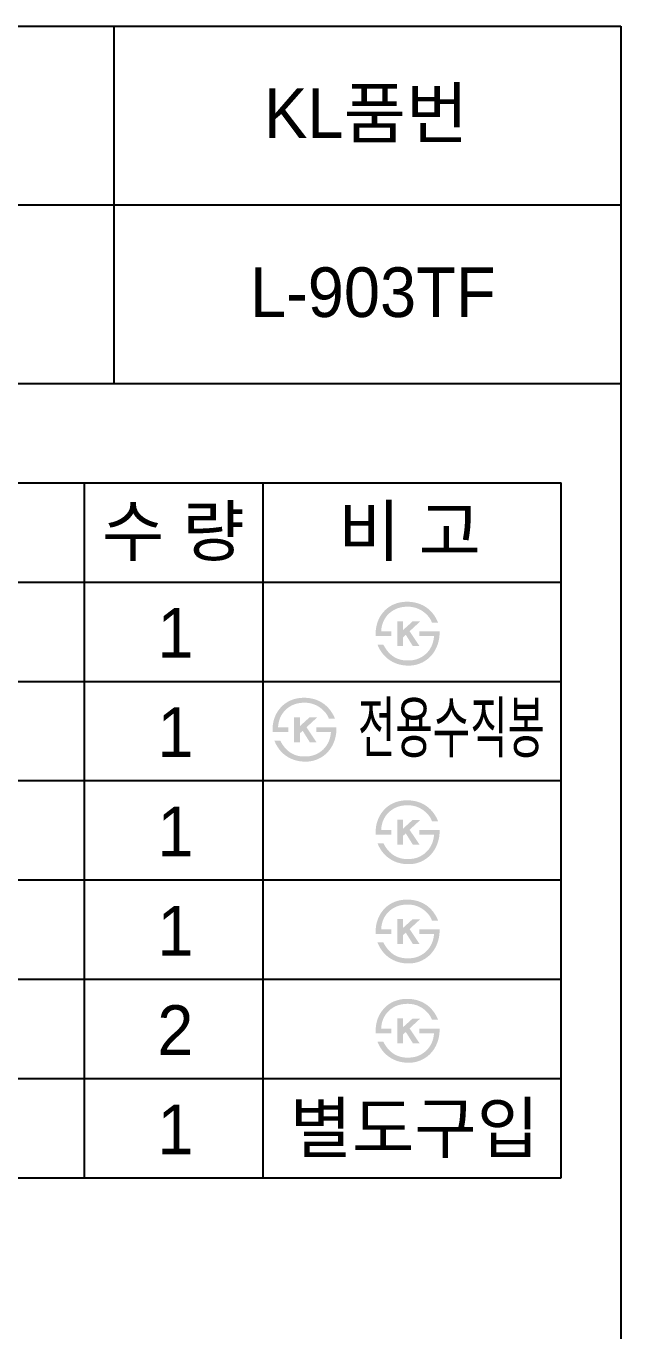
# Model space of a CAD drawing. Header units: millimetres. Extents: x 4660 to 6460, y -7073 to -4476.
# Drawn here: x 6161 to 6460, y -5133 to -4476 of the extents above; entities that cross this region are included whole.
import ezdxf
from ezdxf.enums import TextEntityAlignment as Align

# ---------------------------------------------------------------- set-up
doc = ezdxf.new("R2010")
doc.units = ezdxf.units.MM
doc.layers.add('TEXT', color=7, linetype='Continuous')
doc.layers.add('도각라인', color=7, linetype='Continuous')
doc.styles.add('타이틀', font='H2GTRM.TTF', dxfattribs={"height": 25})

msp = doc.modelspace()

# ---------------------------------------------------------------- hatches: boundary and pattern name
at = {"layer": 'TEXT'}
for points in [[(6336.66, -4783.5), (6336.64, -4783.08), (6336.63, -4782.67), (6336.63, -4782.27), (6336.64, -4781.86), (6336.65, -4781.46), (6336.67, -4781.06), (6336.71, -4780.66), (6336.75, -4780.26), (6336.8, -4779.86), (6336.85, -4779.47), (6336.92, -4779.08), (6336.99, -4778.69), (6337.08, -4778.3), (6337.17, -4777.91), (6337.27, -4777.53), (6337.38, -4777.15), (6337.5, -4776.76), (6337.63, -4776.38), (6337.76, -4776.01), (6337.91, -4775.64), (6338.06, -4775.27), (6338.23, -4774.92), (6338.4, -4774.56), (6338.58, -4774.22), (6338.76, -4773.88), (6338.96, -4773.54), (6339.16, -4773.22), (6339.37, -4772.89), (6339.59, -4772.58), (6339.82, -4772.27), (6340.06, -4771.96), (6340.56, -4771.35), (6340.83, -4771.04), (6341.11, -4770.75), (6341.39, -4770.46), (6341.68, -4770.18), (6341.98, -4769.91), (6342.28, -4769.65), (6342.59, -4769.4), (6342.91, -4769.16), (6343.23, -4768.93), (6343.56, -4768.71), (6343.9, -4768.49), (6344.25, -4768.29), (6344.6, -4768.09), (6344.96, -4767.9), (6345.33, -4767.72), (6345.73, -4767.54), (6346.14, -4767.37), (6346.56, -4767.21), (6346.98, -4767.07), (6347.4, -4766.93), (6347.84, -4766.8), (6348.28, -4766.69), (6348.72, -4766.59), (6349.17, -4766.5), (6349.63, -4766.42), (6350.09, -4766.35), (6350.56, -4766.3), (6351.04, -4766.25), (6351.52, -4766.22), (6352.01, -4766.2), (6352.5, -4766.19), (6353.26, -4766.21), (6353.64, -4766.23), (6354.01, -4766.26), (6354.38, -4766.29), (6354.74, -4766.33), (6355.1, -4766.37), (6355.46, -4766.43), (6355.81, -4766.48), (6356.16, -4766.55), (6356.5, -4766.62), (6356.84, -4766.7), (6357.18, -4766.78), (6357.51, -4766.87), (6357.84, -4766.97), (6358.17, -4767.07), (6358.49, -4767.18), (6358.81, -4767.3), (6359.12, -4767.42), (6359.43, -4767.55), (6359.74, -4767.68), (6360.04, -4767.83), (6360.34, -4767.97), (6360.64, -4768.13), (6360.93, -4768.29), (6361.22, -4768.45), (6361.5, -4768.63), (6361.78, -4768.81), (6362.06, -4768.99), (6362.33, -4769.18), (6362.6, -4769.38), (6362.86, -4769.59), (6363.29, -4769.93), (6363.69, -4770.29), (6364.09, -4770.66), (6364.47, -4771.05), (6364.84, -4771.45), (6365.2, -4771.86), (6365.54, -4772.29), (6365.88, -4772.73), (6366.2, -4773.19), (6366.5, -4773.65), (6366.8, -4774.14), (6367.08, -4774.63), (6367.35, -4775.14), (6367.6, -4775.67), (6367.85, -4776.2), (6368.08, -4776.75), (6368.08, -4776.75), (6364.98, -4776.75), (6364.98, -4776.75), (6364.92, -4776.58), (6364.85, -4776.4), (6364.79, -4776.23), (6364.71, -4776.06), (6364.64, -4775.89), (6364.56, -4775.71), (6364.47, -4775.54), (6364.39, -4775.38), (6364.29, -4775.21), (6364.2, -4775.04), (6364.1, -4774.87), (6364, -4774.71), (6363.89, -4774.54), (6363.78, -4774.38), (6363.66, -4774.22), (6363.54, -4774.05), (6363.42, -4773.89), (6363.29, -4773.73), (6363.03, -4773.41), (6362.75, -4773.1), (6362.45, -4772.79), (6362.14, -4772.48), (6361.81, -4772.17), (6361.47, -4771.87), (6361.11, -4771.58), (6360.88, -4771.4), (6360.65, -4771.23), (6360.42, -4771.06), (6360.18, -4770.9), (6359.94, -4770.74), (6359.7, -4770.59), (6359.46, -4770.45), (6359.21, -4770.31), (6358.97, -4770.18), (6358.72, -4770.05), (6358.47, -4769.93), (6358.22, -4769.82), (6357.96, -4769.71), (6357.71, -4769.6), (6357.45, -4769.5), (6357.19, -4769.41), (6356.93, -4769.32), (6356.66, -4769.24), (6356.4, -4769.16), (6356.13, -4769.09), (6355.86, -4769.03), (6355.59, -4768.97), (6355.32, -4768.92), (6355.04, -4768.87), (6354.77, -4768.83), (6354.49, -4768.79), (6354.21, -4768.76), (6353.93, -4768.73), (6353.64, -4768.71), (6353.36, -4768.7), (6353.07, -4768.69), (6352.78, -4768.69), (6352.43, -4768.69), (6352.09, -4768.7), (6351.75, -4768.72), (6351.41, -4768.74), (6351.08, -4768.77), (6350.75, -4768.8), (6350.42, -4768.85), (6350.1, -4768.9), (6349.78, -4768.95), (6349.47, -4769.01), (6349.16, -4769.08), (6348.85, -4769.16), (6348.55, -4769.24), (6348.25, -4769.33), (6347.95, -4769.42), (6347.66, -4769.52), (6347.37, -4769.63), (6347.09, -4769.74), (6346.81, -4769.86), (6346.53, -4769.99), (6346.26, -4770.13), (6345.99, -4770.27), (6345.72, -4770.41), (6345.46, -4770.57), (6345.2, -4770.73), (6344.95, -4770.89), (6344.7, -4771.06), (6344.45, -4771.24), (6344.21, -4771.43), (6343.97, -4771.62), (6343.74, -4771.82), (6343.5, -4772.03), (6343.27, -4772.24), (6343.04, -4772.47), (6342.82, -4772.69), (6342.61, -4772.92), (6342.4, -4773.16), (6342.21, -4773.4), (6342.01, -4773.64), (6341.83, -4773.89), (6341.65, -4774.14), (6341.48, -4774.4), (6341.31, -4774.66), (6341.15, -4774.93), (6341, -4775.2), (6340.86, -4775.47), (6340.72, -4775.75), (6340.59, -4776.03), (6340.46, -4776.32), (6340.34, -4776.61), (6340.23, -4776.91), (6340.13, -4777.21), (6340.03, -4777.51), (6339.94, -4777.82), (6339.86, -4778.13), (6339.78, -4778.45), (6339.71, -4778.77), (6339.65, -4779.1), (6339.59, -4779.43), (6339.54, -4779.76), (6339.5, -4780.1), (6339.46, -4780.44), (6339.44, -4780.79), (6339.41, -4781.14), (6339.41, -4781.14), (6344.59, -4781.14), (6344.59, -4781.14), (6344.59, -4781.14), (6344.59, -4783.5), (6344.59, -4783.5), (6344.59, -4783.5), (6336.66, -4783.5)], [(6350.42, -4780.46), (6355.22, -4776.1), (6359.09, -4776.1), (6353.72, -4781.06), (6358.75, -4788.56), (6355.37, -4788.56), (6351.81, -4782.86), (6350.42, -4784.1), (6350.42, -4788.56), (6347.47, -4788.56), (6347.47, -4775.99), (6350.42, -4775.99)], [(6368.83, -4781.14), (6368.84, -4781.58), (6368.83, -4782.02), (6368.82, -4782.46), (6368.79, -4782.89), (6368.76, -4783.32), (6368.72, -4783.74), (6368.67, -4784.17), (6368.61, -4784.59), (6368.54, -4785.01), (6368.46, -4785.43), (6368.37, -4785.84), (6368.27, -4786.25), (6368.16, -4786.66), (6368.04, -4787.07), (6367.92, -4787.47), (6367.78, -4787.87), (6367.64, -4788.26), (6367.49, -4788.64), (6367.34, -4789.01), (6367.17, -4789.38), (6367, -4789.75), (6366.82, -4790.1), (6366.63, -4790.45), (6366.44, -4790.8), (6366.24, -4791.14), (6366.02, -4791.47), (6365.81, -4791.8), (6365.58, -4792.12), (6365.34, -4792.44), (6365.1, -4792.75), (6364.85, -4793.05), (6364.59, -4793.35), (6364.32, -4793.64), (6364.05, -4793.93), (6363.77, -4794.2), (6363.48, -4794.47), (6363.19, -4794.73), (6362.89, -4794.98), (6362.59, -4795.22), (6362.28, -4795.45), (6361.96, -4795.67), (6361.64, -4795.89), (6361.32, -4796.1), (6360.99, -4796.29), (6360.65, -4796.48), (6360.31, -4796.67), (6359.96, -4796.84), (6359.61, -4797), (6359.24, -4797.17), (6358.87, -4797.32), (6358.5, -4797.46), (6358.12, -4797.59), (6357.74, -4797.72), (6357.36, -4797.83), (6356.98, -4797.93), (6356.59, -4798.02), (6356.2, -4798.1), (6355.81, -4798.16), (6355.41, -4798.22), (6355.01, -4798.27), (6354.61, -4798.31), (6354.2, -4798.33), (6353.8, -4798.35), (6353.38, -4798.35), (6352.72, -4798.35), (6352.06, -4798.32), (6351.42, -4798.28), (6350.78, -4798.21), (6350.16, -4798.12), (6349.85, -4798.07), (6349.55, -4798.01), (6349.24, -4797.95), (6348.94, -4797.88), (6348.65, -4797.81), (6348.35, -4797.73), (6348.06, -4797.65), (6347.77, -4797.56), (6347.48, -4797.47), (6347.19, -4797.37), (6346.91, -4797.27), (6346.63, -4797.16), (6346.35, -4797.04), (6346.08, -4796.93), (6345.81, -4796.8), (6345.54, -4796.67), (6345.27, -4796.54), (6345.01, -4796.4), (6344.74, -4796.25), (6344.48, -4796.1), (6344.23, -4795.95), (6343.71, -4795.62), (6343.44, -4795.44), (6343.18, -4795.25), (6342.93, -4795.07), (6342.68, -4794.87), (6342.43, -4794.67), (6342.19, -4794.47), (6341.95, -4794.26), (6341.72, -4794.05), (6341.49, -4793.83), (6341.27, -4793.61), (6341.05, -4793.38), (6340.83, -4793.15), (6340.62, -4792.91), (6340.42, -4792.67), (6340.21, -4792.42), (6340.02, -4792.17), (6339.82, -4791.91), (6339.63, -4791.65), (6339.45, -4791.38), (6339.27, -4791.11), (6339.09, -4790.84), (6338.92, -4790.55), (6338.75, -4790.27), (6338.59, -4789.98), (6338.43, -4789.68), (6338.27, -4789.38), (6338.12, -4789.07), (6337.83, -4788.45), (6337.56, -4787.8), (6337.56, -4787.8), (6340.51, -4787.8), (6340.51, -4787.8), (6340.74, -4788.22), (6340.97, -4788.64), (6341.21, -4789.04), (6341.46, -4789.43), (6341.7, -4789.81), (6341.96, -4790.18), (6342.22, -4790.53), (6342.48, -4790.88), (6342.75, -4791.21), (6343.03, -4791.53), (6343.31, -4791.84), (6343.59, -4792.13), (6343.88, -4792.42), (6344.18, -4792.69), (6344.48, -4792.95), (6344.79, -4793.2), (6345.01, -4793.37), (6345.24, -4793.54), (6345.47, -4793.7), (6345.71, -4793.86), (6345.94, -4794.01), (6346.18, -4794.15), (6346.43, -4794.29), (6346.67, -4794.42), (6346.92, -4794.54), (6347.17, -4794.66), (6347.43, -4794.77), (6347.68, -4794.88), (6347.94, -4794.98), (6348.2, -4795.07), (6348.47, -4795.16), (6348.74, -4795.25), (6349.01, -4795.32), (6349.28, -4795.39), (6349.56, -4795.46), (6349.84, -4795.52), (6350.12, -4795.57), (6350.4, -4795.62), (6350.69, -4795.66), (6350.98, -4795.69), (6351.27, -4795.72), (6351.57, -4795.74), (6351.87, -4795.76), (6352.17, -4795.77), (6352.47, -4795.78), (6352.78, -4795.77), (6353.09, -4795.77), (6353.95, -4795.74), (6354.22, -4795.73), (6354.49, -4795.71), (6354.76, -4795.68), (6355.03, -4795.65), (6355.3, -4795.62), (6355.56, -4795.57), (6355.82, -4795.53), (6356.08, -4795.47), (6356.34, -4795.42), (6356.6, -4795.35), (6356.85, -4795.28), (6357.11, -4795.21), (6357.36, -4795.13), (6357.61, -4795.04), (6357.86, -4794.95), (6358.1, -4794.85), (6358.35, -4794.75), (6358.59, -4794.64), (6358.83, -4794.52), (6359.07, -4794.41), (6359.31, -4794.28), (6359.55, -4794.15), (6359.79, -4794.01), (6360.02, -4793.87), (6360.25, -4793.72), (6360.48, -4793.57), (6360.71, -4793.41), (6360.93, -4793.25), (6361.16, -4793.08), (6361.38, -4792.9), (6361.64, -4792.69), (6361.89, -4792.46), (6362.13, -4792.24), (6362.36, -4792.01), (6362.59, -4791.77), (6362.81, -4791.53), (6363.03, -4791.28), (6363.23, -4791.03), (6363.43, -4790.78), (6363.62, -4790.52), (6363.81, -4790.25), (6363.98, -4789.98), (6364.15, -4789.7), (6364.32, -4789.42), (6364.47, -4789.13), (6364.62, -4788.84), (6364.76, -4788.55), (6364.9, -4788.25), (6365.03, -4787.94), (6365.15, -4787.63), (6365.26, -4787.31), (6365.37, -4786.99), (6365.46, -4786.66), (6365.56, -4786.33), (6365.64, -4785.99), (6365.72, -4785.65), (6365.79, -4785.31), (6365.85, -4784.95), (6365.91, -4784.6), (6365.95, -4784.23), (6366, -4783.87), (6366.03, -4783.5), (6366.03, -4783.5), (6358.6, -4783.5), (6358.6, -4783.5), (6358.6, -4783.5), (6358.6, -4781.14), (6358.6, -4781.14), (6358.6, -4781.14), (6368.83, -4781.14)], [(6284.76, -4831.85), (6284.74, -4831.44), (6284.73, -4831.03), (6284.73, -4830.63), (6284.73, -4830.22), (6284.75, -4829.82), (6284.77, -4829.41), (6284.8, -4829.01), (6284.84, -4828.62), (6284.89, -4828.22), (6284.95, -4827.83), (6285.02, -4827.44), (6285.09, -4827.05), (6285.17, -4826.66), (6285.26, -4826.27), (6285.36, -4825.89), (6285.47, -4825.51), (6285.59, -4825.12), (6285.72, -4824.74), (6285.86, -4824.36), (6286.01, -4824), (6286.16, -4823.63), (6286.32, -4823.27), (6286.49, -4822.92), (6286.67, -4822.58), (6286.86, -4822.24), (6287.06, -4821.9), (6287.26, -4821.57), (6287.47, -4821.25), (6287.69, -4820.94), (6287.92, -4820.63), (6288.15, -4820.32), (6288.66, -4819.71), (6288.93, -4819.4), (6289.2, -4819.11), (6289.49, -4818.82), (6289.78, -4818.54), (6290.07, -4818.27), (6290.38, -4818.01), (6290.69, -4817.76), (6291.01, -4817.52), (6291.33, -4817.29), (6291.66, -4817.06), (6292, -4816.85), (6292.35, -4816.64), (6292.7, -4816.45), (6293.06, -4816.26), (6293.43, -4816.08), (6293.83, -4815.9), (6294.24, -4815.73), (6294.65, -4815.57), (6295.07, -4815.42), (6295.5, -4815.29), (6295.93, -4815.16), (6296.37, -4815.05), (6296.82, -4814.95), (6297.27, -4814.86), (6297.73, -4814.78), (6298.19, -4814.71), (6298.66, -4814.65), (6299.14, -4814.61), (6299.62, -4814.58), (6300.11, -4814.55), (6300.6, -4814.54), (6301.36, -4814.57), (6301.74, -4814.59), (6302.11, -4814.61), (6302.48, -4814.65), (6302.84, -4814.69), (6303.2, -4814.73), (6303.55, -4814.78), (6303.91, -4814.84), (6304.26, -4814.91), (6304.6, -4814.98), (6304.94, -4815.06), (6305.28, -4815.14), (6305.61, -4815.23), (6305.94, -4815.33), (6306.27, -4815.43), (6306.59, -4815.54), (6306.91, -4815.66), (6307.22, -4815.78), (6307.53, -4815.91), (6307.84, -4816.04), (6308.14, -4816.18), (6308.44, -4816.33), (6308.74, -4816.49), (6309.03, -4816.65), (6309.31, -4816.81), (6309.6, -4816.99), (6309.88, -4817.16), (6310.16, -4817.35), (6310.43, -4817.54), (6310.7, -4817.74), (6310.96, -4817.95), (6311.38, -4818.29), (6311.79, -4818.65), (6312.19, -4819.02), (6312.57, -4819.41), (6312.94, -4819.81), (6313.3, -4820.22), (6313.64, -4820.65), (6313.97, -4821.09), (6314.29, -4821.54), (6314.6, -4822.01), (6314.89, -4822.49), (6315.18, -4822.99), (6315.45, -4823.5), (6315.7, -4824.02), (6315.95, -4824.56), (6316.18, -4825.11), (6316.18, -4825.11), (6313.08, -4825.11), (6313.08, -4825.11), (6313.02, -4824.94), (6312.95, -4824.76), (6312.88, -4824.59), (6312.81, -4824.42), (6312.73, -4824.24), (6312.65, -4824.07), (6312.57, -4823.9), (6312.48, -4823.73), (6312.39, -4823.57), (6312.3, -4823.4), (6312.2, -4823.23), (6312.09, -4823.07), (6311.99, -4822.9), (6311.87, -4822.74), (6311.76, -4822.57), (6311.64, -4822.41), (6311.52, -4822.25), (6311.39, -4822.09), (6311.13, -4821.77), (6310.85, -4821.46), (6310.55, -4821.14), (6310.24, -4820.84), (6309.91, -4820.53), (6309.57, -4820.23), (6309.21, -4819.93), (6308.98, -4819.76), (6308.75, -4819.59), (6308.51, -4819.42), (6308.28, -4819.26), (6308.04, -4819.1), (6307.8, -4818.95), (6307.55, -4818.81), (6307.31, -4818.67), (6307.06, -4818.54), (6306.82, -4818.41), (6306.57, -4818.29), (6306.31, -4818.17), (6306.06, -4818.06), (6305.8, -4817.96), (6305.55, -4817.86), (6305.29, -4817.77), (6305.03, -4817.68), (6304.76, -4817.6), (6304.5, -4817.52), (6304.23, -4817.45), (6303.96, -4817.39), (6303.69, -4817.33), (6303.42, -4817.27), (6303.14, -4817.23), (6302.86, -4817.18), (6302.59, -4817.15), (6302.31, -4817.12), (6302.02, -4817.09), (6301.74, -4817.07), (6301.45, -4817.06), (6301.16, -4817.05), (6300.87, -4817.05), (6300.53, -4817.05), (6300.18, -4817.06), (6299.84, -4817.08), (6299.51, -4817.1), (6299.17, -4817.13), (6298.84, -4817.16), (6298.52, -4817.21), (6298.2, -4817.25), (6297.88, -4817.31), (6297.57, -4817.37), (6297.26, -4817.44), (6296.95, -4817.52), (6296.65, -4817.6), (6296.35, -4817.68), (6296.05, -4817.78), (6295.76, -4817.88), (6295.47, -4817.99), (6295.19, -4818.1), (6294.91, -4818.22), (6294.63, -4818.35), (6294.36, -4818.48), (6294.09, -4818.62), (6293.82, -4818.77), (6293.56, -4818.92), (6293.3, -4819.08), (6293.05, -4819.25), (6292.8, -4819.42), (6292.55, -4819.6), (6292.31, -4819.79), (6292.07, -4819.98), (6291.83, -4820.18), (6291.6, -4820.39), (6291.37, -4820.6), (6291.14, -4820.83), (6290.92, -4821.05), (6290.71, -4821.28), (6290.5, -4821.52), (6290.3, -4821.76), (6290.11, -4822), (6289.92, -4822.25), (6289.75, -4822.5), (6289.57, -4822.76), (6289.41, -4823.02), (6289.25, -4823.29), (6289.1, -4823.56), (6288.95, -4823.83), (6288.81, -4824.11), (6288.68, -4824.39), (6288.56, -4824.68), (6288.44, -4824.97), (6288.33, -4825.26), (6288.23, -4825.56), (6288.13, -4825.87), (6288.04, -4826.18), (6287.96, -4826.49), (6287.88, -4826.81), (6287.81, -4827.13), (6287.75, -4827.46), (6287.69, -4827.79), (6287.64, -4828.12), (6287.6, -4828.46), (6287.56, -4828.8), (6287.53, -4829.15), (6287.51, -4829.5), (6287.51, -4829.5), (6292.69, -4829.5), (6292.69, -4829.5), (6292.69, -4829.5), (6292.69, -4831.85), (6292.69, -4831.85), (6292.69, -4831.85), (6284.76, -4831.85)], [(6316.93, -4829.5), (6316.93, -4829.94), (6316.93, -4830.38), (6316.91, -4830.81), (6316.89, -4831.25), (6316.86, -4831.68), (6316.82, -4832.1), (6316.76, -4832.53), (6316.7, -4832.95), (6316.63, -4833.37), (6316.55, -4833.79), (6316.46, -4834.2), (6316.37, -4834.61), (6316.26, -4835.02), (6316.14, -4835.43), (6316.01, -4835.83), (6315.88, -4836.23), (6315.74, -4836.62), (6315.59, -4837), (6315.43, -4837.37), (6315.27, -4837.74), (6315.1, -4838.1), (6314.92, -4838.46), (6314.73, -4838.81), (6314.54, -4839.16), (6314.33, -4839.5), (6314.12, -4839.83), (6313.9, -4840.16), (6313.68, -4840.48), (6313.44, -4840.8), (6313.2, -4841.11), (6312.95, -4841.41), (6312.69, -4841.71), (6312.42, -4842), (6312.14, -4842.29), (6311.86, -4842.56), (6311.58, -4842.83), (6311.29, -4843.09), (6310.99, -4843.33), (6310.69, -4843.58), (6310.38, -4843.81), (6310.06, -4844.03), (6309.74, -4844.25), (6309.42, -4844.45), (6309.08, -4844.65), (6308.75, -4844.84), (6308.41, -4845.02), (6308.06, -4845.2), (6307.7, -4845.36), (6307.34, -4845.53), (6306.97, -4845.68), (6306.59, -4845.82), (6306.22, -4845.95), (6305.84, -4846.07), (6305.46, -4846.19), (6305.07, -4846.29), (6304.69, -4846.38), (6304.3, -4846.45), (6303.9, -4846.52), (6303.51, -4846.58), (6303.11, -4846.63), (6302.71, -4846.67), (6302.3, -4846.69), (6301.89, -4846.71), (6301.48, -4846.71), (6300.82, -4846.71), (6300.16, -4846.68), (6299.52, -4846.63), (6298.88, -4846.57), (6298.26, -4846.48), (6297.95, -4846.43), (6297.64, -4846.37), (6297.34, -4846.31), (6297.04, -4846.24), (6296.74, -4846.17), (6296.45, -4846.09), (6296.15, -4846.01), (6295.86, -4845.92), (6295.58, -4845.83), (6295.29, -4845.73), (6295.01, -4845.62), (6294.73, -4845.52), (6294.45, -4845.4), (6294.18, -4845.28), (6293.9, -4845.16), (6293.63, -4845.03), (6293.37, -4844.9), (6293.1, -4844.76), (6292.84, -4844.61), (6292.58, -4844.46), (6292.32, -4844.31), (6291.8, -4843.98), (6291.54, -4843.8), (6291.28, -4843.61), (6291.03, -4843.42), (6290.78, -4843.23), (6290.53, -4843.03), (6290.29, -4842.83), (6290.05, -4842.62), (6289.82, -4842.41), (6289.59, -4842.19), (6289.37, -4841.97), (6289.15, -4841.74), (6288.93, -4841.51), (6288.72, -4841.27), (6288.51, -4841.03), (6288.31, -4840.78), (6288.11, -4840.53), (6287.92, -4840.27), (6287.73, -4840.01), (6287.55, -4839.74), (6287.36, -4839.47), (6287.19, -4839.19), (6287.02, -4838.91), (6286.85, -4838.63), (6286.68, -4838.33), (6286.52, -4838.04), (6286.37, -4837.74), (6286.22, -4837.43), (6285.93, -4836.8), (6285.66, -4836.16), (6285.66, -4836.16), (6288.61, -4836.16), (6288.61, -4836.16), (6288.84, -4836.58), (6289.07, -4837), (6289.31, -4837.4), (6289.55, -4837.79), (6289.8, -4838.17), (6290.06, -4838.53), (6290.31, -4838.89), (6290.58, -4839.23), (6290.85, -4839.57), (6291.12, -4839.89), (6291.4, -4840.19), (6291.69, -4840.49), (6291.98, -4840.78), (6292.27, -4841.05), (6292.58, -4841.31), (6292.88, -4841.56), (6293.11, -4841.73), (6293.34, -4841.9), (6293.57, -4842.06), (6293.8, -4842.22), (6294.04, -4842.36), (6294.28, -4842.51), (6294.52, -4842.64), (6294.77, -4842.77), (6295.02, -4842.9), (6295.27, -4843.02), (6295.52, -4843.13), (6295.78, -4843.24), (6296.04, -4843.34), (6296.3, -4843.43), (6296.57, -4843.52), (6296.83, -4843.6), (6297.11, -4843.68), (6297.38, -4843.75), (6297.66, -4843.82), (6297.93, -4843.88), (6298.22, -4843.93), (6298.5, -4843.98), (6298.79, -4844.02), (6299.08, -4844.05), (6299.37, -4844.08), (6299.67, -4844.1), (6299.97, -4844.12), (6300.27, -4844.13), (6300.57, -4844.13), (6300.88, -4844.13), (6301.19, -4844.12), (6302.05, -4844.1), (6302.32, -4844.09), (6302.59, -4844.07), (6302.86, -4844.04), (6303.13, -4844.01), (6303.39, -4843.97), (6303.66, -4843.93), (6303.92, -4843.89), (6304.18, -4843.83), (6304.44, -4843.77), (6304.69, -4843.71), (6304.95, -4843.64), (6305.2, -4843.57), (6305.46, -4843.48), (6305.71, -4843.4), (6305.95, -4843.31), (6306.2, -4843.21), (6306.45, -4843.11), (6306.69, -4843), (6306.93, -4842.88), (6307.17, -4842.76), (6307.41, -4842.64), (6307.65, -4842.51), (6307.88, -4842.37), (6308.12, -4842.23), (6308.35, -4842.08), (6308.58, -4841.93), (6308.81, -4841.77), (6309.03, -4841.61), (6309.26, -4841.44), (6309.48, -4841.26), (6309.74, -4841.04), (6309.98, -4840.82), (6310.23, -4840.6), (6310.46, -4840.37), (6310.69, -4840.13), (6310.91, -4839.89), (6311.12, -4839.64), (6311.33, -4839.39), (6311.53, -4839.14), (6311.72, -4838.87), (6311.9, -4838.61), (6312.08, -4838.34), (6312.25, -4838.06), (6312.42, -4837.78), (6312.57, -4837.49), (6312.72, -4837.2), (6312.86, -4836.91), (6313, -4836.6), (6313.12, -4836.3), (6313.24, -4835.99), (6313.36, -4835.67), (6313.46, -4835.35), (6313.56, -4835.02), (6313.65, -4834.69), (6313.74, -4834.35), (6313.81, -4834.01), (6313.88, -4833.66), (6313.95, -4833.31), (6314, -4832.96), (6314.05, -4832.59), (6314.09, -4832.23), (6314.13, -4831.85), (6314.12, -4831.85), (6306.7, -4831.85), (6306.7, -4831.85), (6306.7, -4831.85), (6306.7, -4829.5), (6306.7, -4829.5), (6306.7, -4829.5), (6316.93, -4829.5)], [(6298.52, -4828.82), (6303.32, -4824.46), (6307.18, -4824.46), (6301.82, -4829.42), (6306.85, -4836.92), (6303.47, -4836.92), (6299.91, -4831.22), (6298.52, -4832.45), (6298.52, -4836.92), (6295.57, -4836.92), (6295.57, -4824.35), (6298.52, -4824.35)], [(6336.66, -4883.5), (6336.64, -4883.08), (6336.63, -4882.67), (6336.63, -4882.27), (6336.64, -4881.86), (6336.65, -4881.46), (6336.67, -4881.06), (6336.71, -4880.66), (6336.75, -4880.26), (6336.8, -4879.86), (6336.85, -4879.47), (6336.92, -4879.08), (6336.99, -4878.69), (6337.08, -4878.3), (6337.17, -4877.91), (6337.27, -4877.53), (6337.38, -4877.15), (6337.5, -4876.76), (6337.63, -4876.38), (6337.76, -4876.01), (6337.91, -4875.64), (6338.06, -4875.27), (6338.23, -4874.92), (6338.4, -4874.56), (6338.58, -4874.22), (6338.76, -4873.88), (6338.96, -4873.54), (6339.16, -4873.22), (6339.37, -4872.89), (6339.59, -4872.58), (6339.82, -4872.27), (6340.06, -4871.96), (6340.56, -4871.35), (6340.83, -4871.04), (6341.11, -4870.75), (6341.39, -4870.46), (6341.68, -4870.18), (6341.98, -4869.91), (6342.28, -4869.65), (6342.59, -4869.4), (6342.91, -4869.16), (6343.23, -4868.93), (6343.56, -4868.71), (6343.9, -4868.49), (6344.25, -4868.29), (6344.6, -4868.09), (6344.96, -4867.9), (6345.33, -4867.72), (6345.73, -4867.54), (6346.14, -4867.37), (6346.56, -4867.21), (6346.98, -4867.07), (6347.4, -4866.93), (6347.84, -4866.8), (6348.28, -4866.69), (6348.72, -4866.59), (6349.17, -4866.5), (6349.63, -4866.42), (6350.09, -4866.35), (6350.56, -4866.3), (6351.04, -4866.25), (6351.52, -4866.22), (6352.01, -4866.2), (6352.5, -4866.19), (6353.26, -4866.21), (6353.64, -4866.23), (6354.01, -4866.26), (6354.38, -4866.29), (6354.74, -4866.33), (6355.1, -4866.37), (6355.46, -4866.43), (6355.81, -4866.48), (6356.16, -4866.55), (6356.5, -4866.62), (6356.84, -4866.7), (6357.18, -4866.78), (6357.51, -4866.87), (6357.84, -4866.97), (6358.17, -4867.07), (6358.49, -4867.18), (6358.81, -4867.3), (6359.12, -4867.42), (6359.43, -4867.55), (6359.74, -4867.68), (6360.04, -4867.83), (6360.34, -4867.97), (6360.64, -4868.13), (6360.93, -4868.29), (6361.22, -4868.45), (6361.5, -4868.63), (6361.78, -4868.81), (6362.06, -4868.99), (6362.33, -4869.18), (6362.6, -4869.38), (6362.86, -4869.59), (6363.29, -4869.93), (6363.69, -4870.29), (6364.09, -4870.66), (6364.47, -4871.05), (6364.84, -4871.45), (6365.2, -4871.86), (6365.54, -4872.29), (6365.88, -4872.73), (6366.2, -4873.19), (6366.5, -4873.65), (6366.8, -4874.14), (6367.08, -4874.63), (6367.35, -4875.14), (6367.6, -4875.67), (6367.85, -4876.2), (6368.08, -4876.75), (6368.08, -4876.75), (6364.98, -4876.75), (6364.98, -4876.75), (6364.92, -4876.58), (6364.85, -4876.4), (6364.79, -4876.23), (6364.71, -4876.06), (6364.64, -4875.89), (6364.56, -4875.71), (6364.47, -4875.54), (6364.39, -4875.38), (6364.29, -4875.21), (6364.2, -4875.04), (6364.1, -4874.87), (6364, -4874.71), (6363.89, -4874.54), (6363.78, -4874.38), (6363.66, -4874.22), (6363.54, -4874.05), (6363.42, -4873.89), (6363.29, -4873.73), (6363.03, -4873.41), (6362.75, -4873.1), (6362.45, -4872.79), (6362.14, -4872.48), (6361.81, -4872.17), (6361.47, -4871.87), (6361.11, -4871.58), (6360.88, -4871.4), (6360.65, -4871.23), (6360.42, -4871.06), (6360.18, -4870.9), (6359.94, -4870.74), (6359.7, -4870.59), (6359.46, -4870.45), (6359.21, -4870.31), (6358.97, -4870.18), (6358.72, -4870.05), (6358.47, -4869.93), (6358.22, -4869.82), (6357.96, -4869.71), (6357.71, -4869.6), (6357.45, -4869.5), (6357.19, -4869.41), (6356.93, -4869.32), (6356.66, -4869.24), (6356.4, -4869.16), (6356.13, -4869.09), (6355.86, -4869.03), (6355.59, -4868.97), (6355.32, -4868.92), (6355.04, -4868.87), (6354.77, -4868.83), (6354.49, -4868.79), (6354.21, -4868.76), (6353.93, -4868.73), (6353.64, -4868.71), (6353.36, -4868.7), (6353.07, -4868.69), (6352.78, -4868.69), (6352.43, -4868.69), (6352.09, -4868.7), (6351.75, -4868.72), (6351.41, -4868.74), (6351.08, -4868.77), (6350.75, -4868.8), (6350.42, -4868.85), (6350.1, -4868.9), (6349.78, -4868.95), (6349.47, -4869.01), (6349.16, -4869.08), (6348.85, -4869.16), (6348.55, -4869.24), (6348.25, -4869.33), (6347.95, -4869.42), (6347.66, -4869.52), (6347.37, -4869.63), (6347.09, -4869.74), (6346.81, -4869.86), (6346.53, -4869.99), (6346.26, -4870.13), (6345.99, -4870.27), (6345.72, -4870.41), (6345.46, -4870.57), (6345.2, -4870.73), (6344.95, -4870.89), (6344.7, -4871.06), (6344.45, -4871.24), (6344.21, -4871.43), (6343.97, -4871.62), (6343.74, -4871.82), (6343.5, -4872.03), (6343.27, -4872.24), (6343.04, -4872.47), (6342.82, -4872.69), (6342.61, -4872.92), (6342.4, -4873.16), (6342.21, -4873.4), (6342.01, -4873.64), (6341.83, -4873.89), (6341.65, -4874.14), (6341.48, -4874.4), (6341.31, -4874.66), (6341.15, -4874.93), (6341, -4875.2), (6340.86, -4875.47), (6340.72, -4875.75), (6340.59, -4876.03), (6340.46, -4876.32), (6340.34, -4876.61), (6340.23, -4876.91), (6340.13, -4877.21), (6340.03, -4877.51), (6339.94, -4877.82), (6339.86, -4878.13), (6339.78, -4878.45), (6339.71, -4878.77), (6339.65, -4879.1), (6339.59, -4879.43), (6339.54, -4879.76), (6339.5, -4880.1), (6339.46, -4880.44), (6339.44, -4880.79), (6339.41, -4881.14), (6339.41, -4881.14), (6344.59, -4881.14), (6344.59, -4881.14), (6344.59, -4881.14), (6344.59, -4883.5), (6344.59, -4883.5), (6344.59, -4883.5), (6336.66, -4883.5)], [(6368.83, -4881.14), (6368.84, -4881.58), (6368.83, -4882.02), (6368.82, -4882.46), (6368.79, -4882.89), (6368.76, -4883.32), (6368.72, -4883.74), (6368.67, -4884.17), (6368.61, -4884.59), (6368.54, -4885.01), (6368.46, -4885.43), (6368.37, -4885.84), (6368.27, -4886.25), (6368.16, -4886.66), (6368.04, -4887.07), (6367.92, -4887.47), (6367.78, -4887.87), (6367.64, -4888.26), (6367.49, -4888.64), (6367.34, -4889.01), (6367.17, -4889.38), (6367, -4889.75), (6366.82, -4890.1), (6366.63, -4890.45), (6366.44, -4890.8), (6366.24, -4891.14), (6366.02, -4891.47), (6365.81, -4891.8), (6365.58, -4892.12), (6365.34, -4892.44), (6365.1, -4892.75), (6364.85, -4893.05), (6364.59, -4893.35), (6364.32, -4893.64), (6364.05, -4893.93), (6363.77, -4894.2), (6363.48, -4894.47), (6363.19, -4894.73), (6362.89, -4894.98), (6362.59, -4895.22), (6362.28, -4895.45), (6361.96, -4895.67), (6361.64, -4895.89), (6361.32, -4896.1), (6360.99, -4896.29), (6360.65, -4896.48), (6360.31, -4896.67), (6359.96, -4896.84), (6359.61, -4897), (6359.24, -4897.17), (6358.87, -4897.32), (6358.5, -4897.46), (6358.12, -4897.59), (6357.74, -4897.72), (6357.36, -4897.83), (6356.98, -4897.93), (6356.59, -4898.02), (6356.2, -4898.1), (6355.81, -4898.16), (6355.41, -4898.22), (6355.01, -4898.27), (6354.61, -4898.31), (6354.2, -4898.33), (6353.8, -4898.35), (6353.38, -4898.35), (6352.72, -4898.35), (6352.06, -4898.32), (6351.42, -4898.28), (6350.78, -4898.21), (6350.16, -4898.12), (6349.85, -4898.07), (6349.55, -4898.01), (6349.24, -4897.95), (6348.94, -4897.88), (6348.65, -4897.81), (6348.35, -4897.73), (6348.06, -4897.65), (6347.77, -4897.56), (6347.48, -4897.47), (6347.19, -4897.37), (6346.91, -4897.27), (6346.63, -4897.16), (6346.35, -4897.04), (6346.08, -4896.93), (6345.81, -4896.8), (6345.54, -4896.67), (6345.27, -4896.54), (6345.01, -4896.4), (6344.74, -4896.25), (6344.48, -4896.1), (6344.23, -4895.95), (6343.71, -4895.62), (6343.44, -4895.44), (6343.18, -4895.25), (6342.93, -4895.07), (6342.68, -4894.87), (6342.43, -4894.67), (6342.19, -4894.47), (6341.95, -4894.26), (6341.72, -4894.05), (6341.49, -4893.83), (6341.27, -4893.61), (6341.05, -4893.38), (6340.83, -4893.15), (6340.62, -4892.91), (6340.42, -4892.67), (6340.21, -4892.42), (6340.02, -4892.17), (6339.82, -4891.91), (6339.63, -4891.65), (6339.45, -4891.38), (6339.27, -4891.11), (6339.09, -4890.84), (6338.92, -4890.55), (6338.75, -4890.27), (6338.59, -4889.98), (6338.43, -4889.68), (6338.27, -4889.38), (6338.12, -4889.07), (6337.83, -4888.45), (6337.56, -4887.8), (6337.56, -4887.8), (6340.51, -4887.8), (6340.51, -4887.8), (6340.74, -4888.22), (6340.97, -4888.64), (6341.21, -4889.04), (6341.46, -4889.43), (6341.7, -4889.81), (6341.96, -4890.18), (6342.22, -4890.53), (6342.48, -4890.88), (6342.75, -4891.21), (6343.03, -4891.53), (6343.31, -4891.84), (6343.59, -4892.13), (6343.88, -4892.42), (6344.18, -4892.69), (6344.48, -4892.95), (6344.79, -4893.2), (6345.01, -4893.37), (6345.24, -4893.54), (6345.47, -4893.7), (6345.71, -4893.86), (6345.94, -4894.01), (6346.18, -4894.15), (6346.43, -4894.29), (6346.67, -4894.42), (6346.92, -4894.54), (6347.17, -4894.66), (6347.43, -4894.77), (6347.68, -4894.88), (6347.94, -4894.98), (6348.2, -4895.07), (6348.47, -4895.16), (6348.74, -4895.25), (6349.01, -4895.32), (6349.28, -4895.39), (6349.56, -4895.46), (6349.84, -4895.52), (6350.12, -4895.57), (6350.4, -4895.62), (6350.69, -4895.66), (6350.98, -4895.69), (6351.27, -4895.72), (6351.57, -4895.74), (6351.87, -4895.76), (6352.17, -4895.77), (6352.47, -4895.78), (6352.78, -4895.77), (6353.09, -4895.77), (6353.95, -4895.74), (6354.22, -4895.73), (6354.49, -4895.71), (6354.76, -4895.68), (6355.03, -4895.65), (6355.3, -4895.62), (6355.56, -4895.57), (6355.82, -4895.53), (6356.08, -4895.47), (6356.34, -4895.42), (6356.6, -4895.35), (6356.85, -4895.28), (6357.11, -4895.21), (6357.36, -4895.13), (6357.61, -4895.04), (6357.86, -4894.95), (6358.1, -4894.85), (6358.35, -4894.75), (6358.59, -4894.64), (6358.83, -4894.52), (6359.07, -4894.41), (6359.31, -4894.28), (6359.55, -4894.15), (6359.79, -4894.01), (6360.02, -4893.87), (6360.25, -4893.72), (6360.48, -4893.57), (6360.71, -4893.41), (6360.93, -4893.25), (6361.16, -4893.08), (6361.38, -4892.9), (6361.64, -4892.69), (6361.89, -4892.46), (6362.13, -4892.24), (6362.36, -4892.01), (6362.59, -4891.77), (6362.81, -4891.53), (6363.03, -4891.28), (6363.23, -4891.03), (6363.43, -4890.78), (6363.62, -4890.52), (6363.81, -4890.25), (6363.98, -4889.98), (6364.15, -4889.7), (6364.32, -4889.42), (6364.47, -4889.13), (6364.62, -4888.84), (6364.76, -4888.55), (6364.9, -4888.25), (6365.03, -4887.94), (6365.15, -4887.63), (6365.26, -4887.31), (6365.37, -4886.99), (6365.46, -4886.66), (6365.56, -4886.33), (6365.64, -4885.99), (6365.72, -4885.65), (6365.79, -4885.31), (6365.85, -4884.95), (6365.91, -4884.6), (6365.95, -4884.23), (6366, -4883.87), (6366.03, -4883.5), (6366.03, -4883.5), (6358.6, -4883.5), (6358.6, -4883.5), (6358.6, -4883.5), (6358.6, -4881.14), (6358.6, -4881.14), (6358.6, -4881.14), (6368.83, -4881.14)], [(6350.42, -4880.46), (6355.22, -4876.1), (6359.09, -4876.1), (6353.72, -4881.06), (6358.75, -4888.56), (6355.37, -4888.56), (6351.81, -4882.86), (6350.42, -4884.1), (6350.42, -4888.56), (6347.47, -4888.56), (6347.47, -4875.99), (6350.42, -4875.99)], [(6336.66, -4933.5), (6336.64, -4933.08), (6336.63, -4932.67), (6336.63, -4932.27), (6336.64, -4931.86), (6336.65, -4931.46), (6336.67, -4931.06), (6336.71, -4930.66), (6336.75, -4930.26), (6336.8, -4929.86), (6336.85, -4929.47), (6336.92, -4929.08), (6336.99, -4928.69), (6337.08, -4928.3), (6337.17, -4927.91), (6337.27, -4927.53), (6337.38, -4927.15), (6337.5, -4926.76), (6337.63, -4926.38), (6337.76, -4926.01), (6337.91, -4925.64), (6338.06, -4925.27), (6338.23, -4924.92), (6338.4, -4924.56), (6338.58, -4924.22), (6338.76, -4923.88), (6338.96, -4923.54), (6339.16, -4923.22), (6339.37, -4922.89), (6339.59, -4922.58), (6339.82, -4922.27), (6340.06, -4921.96), (6340.56, -4921.35), (6340.83, -4921.04), (6341.11, -4920.75), (6341.39, -4920.46), (6341.68, -4920.18), (6341.98, -4919.91), (6342.28, -4919.65), (6342.59, -4919.4), (6342.91, -4919.16), (6343.23, -4918.93), (6343.56, -4918.71), (6343.9, -4918.49), (6344.25, -4918.29), (6344.6, -4918.09), (6344.96, -4917.9), (6345.33, -4917.72), (6345.73, -4917.54), (6346.14, -4917.37), (6346.56, -4917.21), (6346.98, -4917.07), (6347.4, -4916.93), (6347.84, -4916.8), (6348.28, -4916.69), (6348.72, -4916.59), (6349.17, -4916.5), (6349.63, -4916.42), (6350.09, -4916.35), (6350.56, -4916.3), (6351.04, -4916.25), (6351.52, -4916.22), (6352.01, -4916.2), (6352.5, -4916.19), (6353.26, -4916.21), (6353.64, -4916.23), (6354.01, -4916.26), (6354.38, -4916.29), (6354.74, -4916.33), (6355.1, -4916.37), (6355.46, -4916.43), (6355.81, -4916.48), (6356.16, -4916.55), (6356.5, -4916.62), (6356.84, -4916.7), (6357.18, -4916.78), (6357.51, -4916.87), (6357.84, -4916.97), (6358.17, -4917.07), (6358.49, -4917.18), (6358.81, -4917.3), (6359.12, -4917.42), (6359.43, -4917.55), (6359.74, -4917.68), (6360.04, -4917.83), (6360.34, -4917.97), (6360.64, -4918.13), (6360.93, -4918.29), (6361.22, -4918.45), (6361.5, -4918.63), (6361.78, -4918.81), (6362.06, -4918.99), (6362.33, -4919.18), (6362.6, -4919.38), (6362.86, -4919.59), (6363.29, -4919.93), (6363.69, -4920.29), (6364.09, -4920.66), (6364.47, -4921.05), (6364.84, -4921.45), (6365.2, -4921.86), (6365.54, -4922.29), (6365.88, -4922.73), (6366.2, -4923.19), (6366.5, -4923.65), (6366.8, -4924.14), (6367.08, -4924.63), (6367.35, -4925.14), (6367.6, -4925.67), (6367.85, -4926.2), (6368.08, -4926.75), (6368.08, -4926.75), (6364.98, -4926.75), (6364.98, -4926.75), (6364.92, -4926.58), (6364.85, -4926.4), (6364.79, -4926.23), (6364.71, -4926.06), (6364.64, -4925.89), (6364.56, -4925.71), (6364.47, -4925.54), (6364.39, -4925.38), (6364.29, -4925.21), (6364.2, -4925.04), (6364.1, -4924.87), (6364, -4924.71), (6363.89, -4924.54), (6363.78, -4924.38), (6363.66, -4924.22), (6363.54, -4924.05), (6363.42, -4923.89), (6363.29, -4923.73), (6363.03, -4923.41), (6362.75, -4923.1), (6362.45, -4922.79), (6362.14, -4922.48), (6361.81, -4922.17), (6361.47, -4921.87), (6361.11, -4921.58), (6360.88, -4921.4), (6360.65, -4921.23), (6360.42, -4921.06), (6360.18, -4920.9), (6359.94, -4920.74), (6359.7, -4920.59), (6359.46, -4920.45), (6359.21, -4920.31), (6358.97, -4920.18), (6358.72, -4920.05), (6358.47, -4919.93), (6358.22, -4919.82), (6357.96, -4919.71), (6357.71, -4919.6), (6357.45, -4919.5), (6357.19, -4919.41), (6356.93, -4919.32), (6356.66, -4919.24), (6356.4, -4919.16), (6356.13, -4919.09), (6355.86, -4919.03), (6355.59, -4918.97), (6355.32, -4918.92), (6355.04, -4918.87), (6354.77, -4918.83), (6354.49, -4918.79), (6354.21, -4918.76), (6353.93, -4918.73), (6353.64, -4918.71), (6353.36, -4918.7), (6353.07, -4918.69), (6352.78, -4918.69), (6352.43, -4918.69), (6352.09, -4918.7), (6351.75, -4918.72), (6351.41, -4918.74), (6351.08, -4918.77), (6350.75, -4918.8), (6350.42, -4918.85), (6350.1, -4918.9), (6349.78, -4918.95), (6349.47, -4919.01), (6349.16, -4919.08), (6348.85, -4919.16), (6348.55, -4919.24), (6348.25, -4919.33), (6347.95, -4919.42), (6347.66, -4919.52), (6347.37, -4919.63), (6347.09, -4919.74), (6346.81, -4919.86), (6346.53, -4919.99), (6346.26, -4920.13), (6345.99, -4920.27), (6345.72, -4920.41), (6345.46, -4920.57), (6345.2, -4920.73), (6344.95, -4920.89), (6344.7, -4921.06), (6344.45, -4921.24), (6344.21, -4921.43), (6343.97, -4921.62), (6343.74, -4921.82), (6343.5, -4922.03), (6343.27, -4922.24), (6343.04, -4922.47), (6342.82, -4922.69), (6342.61, -4922.92), (6342.4, -4923.16), (6342.21, -4923.4), (6342.01, -4923.64), (6341.83, -4923.89), (6341.65, -4924.14), (6341.48, -4924.4), (6341.31, -4924.66), (6341.15, -4924.93), (6341, -4925.2), (6340.86, -4925.47), (6340.72, -4925.75), (6340.59, -4926.03), (6340.46, -4926.32), (6340.34, -4926.61), (6340.23, -4926.91), (6340.13, -4927.21), (6340.03, -4927.51), (6339.94, -4927.82), (6339.86, -4928.13), (6339.78, -4928.45), (6339.71, -4928.77), (6339.65, -4929.1), (6339.59, -4929.43), (6339.54, -4929.76), (6339.5, -4930.1), (6339.46, -4930.44), (6339.44, -4930.79), (6339.41, -4931.14), (6339.41, -4931.14), (6344.59, -4931.14), (6344.59, -4931.14), (6344.59, -4931.14), (6344.59, -4933.5), (6344.59, -4933.5), (6344.59, -4933.5), (6336.66, -4933.5)], [(6350.42, -4930.46), (6355.22, -4926.1), (6359.09, -4926.1), (6353.72, -4931.06), (6358.75, -4938.56), (6355.37, -4938.56), (6351.81, -4932.86), (6350.42, -4934.1), (6350.42, -4938.56), (6347.47, -4938.56), (6347.47, -4925.99), (6350.42, -4925.99)], [(6368.83, -4931.14), (6368.84, -4931.58), (6368.83, -4932.02), (6368.82, -4932.46), (6368.79, -4932.89), (6368.76, -4933.32), (6368.72, -4933.74), (6368.67, -4934.17), (6368.61, -4934.59), (6368.54, -4935.01), (6368.46, -4935.43), (6368.37, -4935.84), (6368.27, -4936.25), (6368.16, -4936.66), (6368.04, -4937.07), (6367.92, -4937.47), (6367.78, -4937.87), (6367.64, -4938.26), (6367.49, -4938.64), (6367.34, -4939.01), (6367.17, -4939.38), (6367, -4939.75), (6366.82, -4940.1), (6366.63, -4940.45), (6366.44, -4940.8), (6366.24, -4941.14), (6366.02, -4941.47), (6365.81, -4941.8), (6365.58, -4942.12), (6365.34, -4942.44), (6365.1, -4942.75), (6364.85, -4943.05), (6364.59, -4943.35), (6364.32, -4943.64), (6364.05, -4943.93), (6363.77, -4944.2), (6363.48, -4944.47), (6363.19, -4944.73), (6362.89, -4944.98), (6362.59, -4945.22), (6362.28, -4945.45), (6361.96, -4945.67), (6361.64, -4945.89), (6361.32, -4946.1), (6360.99, -4946.29), (6360.65, -4946.48), (6360.31, -4946.67), (6359.96, -4946.84), (6359.61, -4947), (6359.24, -4947.17), (6358.87, -4947.32), (6358.5, -4947.46), (6358.12, -4947.59), (6357.74, -4947.72), (6357.36, -4947.83), (6356.98, -4947.93), (6356.59, -4948.02), (6356.2, -4948.1), (6355.81, -4948.16), (6355.41, -4948.22), (6355.01, -4948.27), (6354.61, -4948.31), (6354.2, -4948.33), (6353.8, -4948.35), (6353.38, -4948.35), (6352.72, -4948.35), (6352.06, -4948.32), (6351.42, -4948.28), (6350.78, -4948.21), (6350.16, -4948.12), (6349.85, -4948.07), (6349.55, -4948.01), (6349.24, -4947.95), (6348.94, -4947.88), (6348.65, -4947.81), (6348.35, -4947.73), (6348.06, -4947.65), (6347.77, -4947.56), (6347.48, -4947.47), (6347.19, -4947.37), (6346.91, -4947.27), (6346.63, -4947.16), (6346.35, -4947.04), (6346.08, -4946.93), (6345.81, -4946.8), (6345.54, -4946.67), (6345.27, -4946.54), (6345.01, -4946.4), (6344.74, -4946.25), (6344.48, -4946.1), (6344.23, -4945.95), (6343.71, -4945.62), (6343.44, -4945.44), (6343.18, -4945.25), (6342.93, -4945.07), (6342.68, -4944.87), (6342.43, -4944.67), (6342.19, -4944.47), (6341.95, -4944.26), (6341.72, -4944.05), (6341.49, -4943.83), (6341.27, -4943.61), (6341.05, -4943.38), (6340.83, -4943.15), (6340.62, -4942.91), (6340.42, -4942.67), (6340.21, -4942.42), (6340.02, -4942.17), (6339.82, -4941.91), (6339.63, -4941.65), (6339.45, -4941.38), (6339.27, -4941.11), (6339.09, -4940.84), (6338.92, -4940.55), (6338.75, -4940.27), (6338.59, -4939.98), (6338.43, -4939.68), (6338.27, -4939.38), (6338.12, -4939.07), (6337.83, -4938.45), (6337.56, -4937.8), (6337.56, -4937.8), (6340.51, -4937.8), (6340.51, -4937.8), (6340.74, -4938.22), (6340.97, -4938.64), (6341.21, -4939.04), (6341.46, -4939.43), (6341.7, -4939.81), (6341.96, -4940.18), (6342.22, -4940.53), (6342.48, -4940.88), (6342.75, -4941.21), (6343.03, -4941.53), (6343.31, -4941.84), (6343.59, -4942.13), (6343.88, -4942.42), (6344.18, -4942.69), (6344.48, -4942.95), (6344.79, -4943.2), (6345.01, -4943.37), (6345.24, -4943.54), (6345.47, -4943.7), (6345.71, -4943.86), (6345.94, -4944.01), (6346.18, -4944.15), (6346.43, -4944.29), (6346.67, -4944.42), (6346.92, -4944.54), (6347.17, -4944.66), (6347.43, -4944.77), (6347.68, -4944.88), (6347.94, -4944.98), (6348.2, -4945.07), (6348.47, -4945.16), (6348.74, -4945.25), (6349.01, -4945.32), (6349.28, -4945.39), (6349.56, -4945.46), (6349.84, -4945.52), (6350.12, -4945.57), (6350.4, -4945.62), (6350.69, -4945.66), (6350.98, -4945.69), (6351.27, -4945.72), (6351.57, -4945.74), (6351.87, -4945.76), (6352.17, -4945.77), (6352.47, -4945.78), (6352.78, -4945.77), (6353.09, -4945.77), (6353.95, -4945.74), (6354.22, -4945.73), (6354.49, -4945.71), (6354.76, -4945.68), (6355.03, -4945.65), (6355.3, -4945.62), (6355.56, -4945.57), (6355.82, -4945.53), (6356.08, -4945.47), (6356.34, -4945.42), (6356.6, -4945.35), (6356.85, -4945.28), (6357.11, -4945.21), (6357.36, -4945.13), (6357.61, -4945.04), (6357.86, -4944.95), (6358.1, -4944.85), (6358.35, -4944.75), (6358.59, -4944.64), (6358.83, -4944.52), (6359.07, -4944.41), (6359.31, -4944.28), (6359.55, -4944.15), (6359.79, -4944.01), (6360.02, -4943.87), (6360.25, -4943.72), (6360.48, -4943.57), (6360.71, -4943.41), (6360.93, -4943.25), (6361.16, -4943.08), (6361.38, -4942.9), (6361.64, -4942.69), (6361.89, -4942.46), (6362.13, -4942.24), (6362.36, -4942.01), (6362.59, -4941.77), (6362.81, -4941.53), (6363.03, -4941.28), (6363.23, -4941.03), (6363.43, -4940.78), (6363.62, -4940.52), (6363.81, -4940.25), (6363.98, -4939.98), (6364.15, -4939.7), (6364.32, -4939.42), (6364.47, -4939.13), (6364.62, -4938.84), (6364.76, -4938.55), (6364.9, -4938.25), (6365.03, -4937.94), (6365.15, -4937.63), (6365.26, -4937.31), (6365.37, -4936.99), (6365.46, -4936.66), (6365.56, -4936.33), (6365.64, -4935.99), (6365.72, -4935.65), (6365.79, -4935.31), (6365.85, -4934.95), (6365.91, -4934.6), (6365.95, -4934.23), (6366, -4933.87), (6366.03, -4933.5), (6366.03, -4933.5), (6358.6, -4933.5), (6358.6, -4933.5), (6358.6, -4933.5), (6358.6, -4931.14), (6358.6, -4931.14), (6358.6, -4931.14), (6368.83, -4931.14)], [(6336.66, -4983.5), (6336.64, -4983.08), (6336.63, -4982.67), (6336.63, -4982.27), (6336.64, -4981.86), (6336.65, -4981.46), (6336.67, -4981.06), (6336.71, -4980.66), (6336.75, -4980.26), (6336.8, -4979.86), (6336.85, -4979.47), (6336.92, -4979.08), (6336.99, -4978.69), (6337.08, -4978.3), (6337.17, -4977.91), (6337.27, -4977.53), (6337.38, -4977.15), (6337.5, -4976.76), (6337.63, -4976.38), (6337.76, -4976.01), (6337.91, -4975.64), (6338.06, -4975.27), (6338.23, -4974.92), (6338.4, -4974.56), (6338.58, -4974.22), (6338.76, -4973.88), (6338.96, -4973.54), (6339.16, -4973.22), (6339.37, -4972.89), (6339.59, -4972.58), (6339.82, -4972.27), (6340.06, -4971.96), (6340.56, -4971.35), (6340.83, -4971.04), (6341.11, -4970.75), (6341.39, -4970.46), (6341.68, -4970.18), (6341.98, -4969.91), (6342.28, -4969.65), (6342.59, -4969.4), (6342.91, -4969.16), (6343.23, -4968.93), (6343.56, -4968.71), (6343.9, -4968.49), (6344.25, -4968.29), (6344.6, -4968.09), (6344.96, -4967.9), (6345.33, -4967.72), (6345.73, -4967.54), (6346.14, -4967.37), (6346.56, -4967.21), (6346.98, -4967.07), (6347.4, -4966.93), (6347.84, -4966.8), (6348.28, -4966.69), (6348.72, -4966.59), (6349.17, -4966.5), (6349.63, -4966.42), (6350.09, -4966.35), (6350.56, -4966.3), (6351.04, -4966.25), (6351.52, -4966.22), (6352.01, -4966.2), (6352.5, -4966.19), (6353.26, -4966.21), (6353.64, -4966.23), (6354.01, -4966.26), (6354.38, -4966.29), (6354.74, -4966.33), (6355.1, -4966.37), (6355.46, -4966.43), (6355.81, -4966.48), (6356.16, -4966.55), (6356.5, -4966.62), (6356.84, -4966.7), (6357.18, -4966.78), (6357.51, -4966.87), (6357.84, -4966.97), (6358.17, -4967.07), (6358.49, -4967.18), (6358.81, -4967.3), (6359.12, -4967.42), (6359.43, -4967.55), (6359.74, -4967.68), (6360.04, -4967.83), (6360.34, -4967.97), (6360.64, -4968.13), (6360.93, -4968.29), (6361.22, -4968.45), (6361.5, -4968.63), (6361.78, -4968.81), (6362.06, -4968.99), (6362.33, -4969.18), (6362.6, -4969.38), (6362.86, -4969.59), (6363.29, -4969.93), (6363.69, -4970.29), (6364.09, -4970.66), (6364.47, -4971.05), (6364.84, -4971.45), (6365.2, -4971.86), (6365.54, -4972.29), (6365.88, -4972.73), (6366.2, -4973.19), (6366.5, -4973.65), (6366.8, -4974.14), (6367.08, -4974.63), (6367.35, -4975.14), (6367.6, -4975.67), (6367.85, -4976.2), (6368.08, -4976.75), (6368.08, -4976.75), (6364.98, -4976.75), (6364.98, -4976.75), (6364.92, -4976.58), (6364.85, -4976.4), (6364.79, -4976.23), (6364.71, -4976.06), (6364.64, -4975.89), (6364.56, -4975.71), (6364.47, -4975.54), (6364.39, -4975.38), (6364.29, -4975.21), (6364.2, -4975.04), (6364.1, -4974.87), (6364, -4974.71), (6363.89, -4974.54), (6363.78, -4974.38), (6363.66, -4974.22), (6363.54, -4974.05), (6363.42, -4973.89), (6363.29, -4973.73), (6363.03, -4973.41), (6362.75, -4973.1), (6362.45, -4972.79), (6362.14, -4972.48), (6361.81, -4972.17), (6361.47, -4971.87), (6361.11, -4971.58), (6360.88, -4971.4), (6360.65, -4971.23), (6360.42, -4971.06), (6360.18, -4970.9), (6359.94, -4970.74), (6359.7, -4970.59), (6359.46, -4970.45), (6359.21, -4970.31), (6358.97, -4970.18), (6358.72, -4970.05), (6358.47, -4969.93), (6358.22, -4969.82), (6357.96, -4969.71), (6357.71, -4969.6), (6357.45, -4969.5), (6357.19, -4969.41), (6356.93, -4969.32), (6356.66, -4969.24), (6356.4, -4969.16), (6356.13, -4969.09), (6355.86, -4969.03), (6355.59, -4968.97), (6355.32, -4968.92), (6355.04, -4968.87), (6354.77, -4968.83), (6354.49, -4968.79), (6354.21, -4968.76), (6353.93, -4968.73), (6353.64, -4968.71), (6353.36, -4968.7), (6353.07, -4968.69), (6352.78, -4968.69), (6352.43, -4968.69), (6352.09, -4968.7), (6351.75, -4968.72), (6351.41, -4968.74), (6351.08, -4968.77), (6350.75, -4968.8), (6350.42, -4968.85), (6350.1, -4968.9), (6349.78, -4968.95), (6349.47, -4969.01), (6349.16, -4969.08), (6348.85, -4969.16), (6348.55, -4969.24), (6348.25, -4969.33), (6347.95, -4969.42), (6347.66, -4969.52), (6347.37, -4969.63), (6347.09, -4969.74), (6346.81, -4969.86), (6346.53, -4969.99), (6346.26, -4970.13), (6345.99, -4970.27), (6345.72, -4970.41), (6345.46, -4970.57), (6345.2, -4970.73), (6344.95, -4970.89), (6344.7, -4971.06), (6344.45, -4971.24), (6344.21, -4971.43), (6343.97, -4971.62), (6343.74, -4971.82), (6343.5, -4972.03), (6343.27, -4972.24), (6343.04, -4972.47), (6342.82, -4972.69), (6342.61, -4972.92), (6342.4, -4973.16), (6342.21, -4973.4), (6342.01, -4973.64), (6341.83, -4973.89), (6341.65, -4974.14), (6341.48, -4974.4), (6341.31, -4974.66), (6341.15, -4974.93), (6341, -4975.2), (6340.86, -4975.47), (6340.72, -4975.75), (6340.59, -4976.03), (6340.46, -4976.32), (6340.34, -4976.61), (6340.23, -4976.91), (6340.13, -4977.21), (6340.03, -4977.51), (6339.94, -4977.82), (6339.86, -4978.13), (6339.78, -4978.45), (6339.71, -4978.77), (6339.65, -4979.1), (6339.59, -4979.43), (6339.54, -4979.76), (6339.5, -4980.1), (6339.46, -4980.44), (6339.44, -4980.79), (6339.41, -4981.14), (6339.41, -4981.14), (6344.59, -4981.14), (6344.59, -4981.14), (6344.59, -4981.14), (6344.59, -4983.5), (6344.59, -4983.5), (6344.59, -4983.5), (6336.66, -4983.5)], [(6350.42, -4980.46), (6355.22, -4976.1), (6359.09, -4976.1), (6353.72, -4981.06), (6358.75, -4988.56), (6355.37, -4988.56), (6351.81, -4982.86), (6350.42, -4984.1), (6350.42, -4988.56), (6347.47, -4988.56), (6347.47, -4975.99), (6350.42, -4975.99)], [(6368.83, -4981.14), (6368.84, -4981.58), (6368.83, -4982.02), (6368.82, -4982.46), (6368.79, -4982.89), (6368.76, -4983.32), (6368.72, -4983.74), (6368.67, -4984.17), (6368.61, -4984.59), (6368.54, -4985.01), (6368.46, -4985.43), (6368.37, -4985.84), (6368.27, -4986.25), (6368.16, -4986.66), (6368.04, -4987.07), (6367.92, -4987.47), (6367.78, -4987.87), (6367.64, -4988.26), (6367.49, -4988.64), (6367.34, -4989.01), (6367.17, -4989.38), (6367, -4989.75), (6366.82, -4990.1), (6366.63, -4990.45), (6366.44, -4990.8), (6366.24, -4991.14), (6366.02, -4991.47), (6365.81, -4991.8), (6365.58, -4992.12), (6365.34, -4992.44), (6365.1, -4992.75), (6364.85, -4993.05), (6364.59, -4993.35), (6364.32, -4993.64), (6364.05, -4993.93), (6363.77, -4994.2), (6363.48, -4994.47), (6363.19, -4994.73), (6362.89, -4994.98), (6362.59, -4995.22), (6362.28, -4995.45), (6361.96, -4995.67), (6361.64, -4995.89), (6361.32, -4996.1), (6360.99, -4996.29), (6360.65, -4996.48), (6360.31, -4996.67), (6359.96, -4996.84), (6359.61, -4997), (6359.24, -4997.17), (6358.87, -4997.32), (6358.5, -4997.46), (6358.12, -4997.59), (6357.74, -4997.72), (6357.36, -4997.83), (6356.98, -4997.93), (6356.59, -4998.02), (6356.2, -4998.1), (6355.81, -4998.16), (6355.41, -4998.22), (6355.01, -4998.27), (6354.61, -4998.31), (6354.2, -4998.33), (6353.8, -4998.35), (6353.38, -4998.35), (6352.72, -4998.35), (6352.06, -4998.32), (6351.42, -4998.28), (6350.78, -4998.21), (6350.16, -4998.12), (6349.85, -4998.07), (6349.55, -4998.01), (6349.24, -4997.95), (6348.94, -4997.88), (6348.65, -4997.81), (6348.35, -4997.73), (6348.06, -4997.65), (6347.77, -4997.56), (6347.48, -4997.47), (6347.19, -4997.37), (6346.91, -4997.27), (6346.63, -4997.16), (6346.35, -4997.04), (6346.08, -4996.93), (6345.81, -4996.8), (6345.54, -4996.67), (6345.27, -4996.54), (6345.01, -4996.4), (6344.74, -4996.25), (6344.48, -4996.1), (6344.23, -4995.95), (6343.71, -4995.62), (6343.44, -4995.44), (6343.18, -4995.25), (6342.93, -4995.07), (6342.68, -4994.87), (6342.43, -4994.67), (6342.19, -4994.47), (6341.95, -4994.26), (6341.72, -4994.05), (6341.49, -4993.83), (6341.27, -4993.61), (6341.05, -4993.38), (6340.83, -4993.15), (6340.62, -4992.91), (6340.42, -4992.67), (6340.21, -4992.42), (6340.02, -4992.17), (6339.82, -4991.91), (6339.63, -4991.65), (6339.45, -4991.38), (6339.27, -4991.11), (6339.09, -4990.84), (6338.92, -4990.55), (6338.75, -4990.27), (6338.59, -4989.98), (6338.43, -4989.68), (6338.27, -4989.38), (6338.12, -4989.07), (6337.83, -4988.45), (6337.56, -4987.8), (6337.56, -4987.8), (6340.51, -4987.8), (6340.51, -4987.8), (6340.74, -4988.22), (6340.97, -4988.64), (6341.21, -4989.04), (6341.46, -4989.43), (6341.7, -4989.81), (6341.96, -4990.18), (6342.22, -4990.53), (6342.48, -4990.88), (6342.75, -4991.21), (6343.03, -4991.53), (6343.31, -4991.84), (6343.59, -4992.13), (6343.88, -4992.42), (6344.18, -4992.69), (6344.48, -4992.95), (6344.79, -4993.2), (6345.01, -4993.37), (6345.24, -4993.54), (6345.47, -4993.7), (6345.71, -4993.86), (6345.94, -4994.01), (6346.18, -4994.15), (6346.43, -4994.29), (6346.67, -4994.42), (6346.92, -4994.54), (6347.17, -4994.66), (6347.43, -4994.77), (6347.68, -4994.88), (6347.94, -4994.98), (6348.2, -4995.07), (6348.47, -4995.16), (6348.74, -4995.25), (6349.01, -4995.32), (6349.28, -4995.39), (6349.56, -4995.46), (6349.84, -4995.52), (6350.12, -4995.57), (6350.4, -4995.62), (6350.69, -4995.66), (6350.98, -4995.69), (6351.27, -4995.72), (6351.57, -4995.74), (6351.87, -4995.76), (6352.17, -4995.77), (6352.47, -4995.78), (6352.78, -4995.77), (6353.09, -4995.77), (6353.95, -4995.74), (6354.22, -4995.73), (6354.49, -4995.71), (6354.76, -4995.68), (6355.03, -4995.65), (6355.3, -4995.62), (6355.56, -4995.57), (6355.82, -4995.53), (6356.08, -4995.47), (6356.34, -4995.42), (6356.6, -4995.35), (6356.85, -4995.28), (6357.11, -4995.21), (6357.36, -4995.13), (6357.61, -4995.04), (6357.86, -4994.95), (6358.1, -4994.85), (6358.35, -4994.75), (6358.59, -4994.64), (6358.83, -4994.52), (6359.07, -4994.41), (6359.31, -4994.28), (6359.55, -4994.15), (6359.79, -4994.01), (6360.02, -4993.87), (6360.25, -4993.72), (6360.48, -4993.57), (6360.71, -4993.41), (6360.93, -4993.25), (6361.16, -4993.08), (6361.38, -4992.9), (6361.64, -4992.69), (6361.89, -4992.46), (6362.13, -4992.24), (6362.36, -4992.01), (6362.59, -4991.77), (6362.81, -4991.53), (6363.03, -4991.28), (6363.23, -4991.03), (6363.43, -4990.78), (6363.62, -4990.52), (6363.81, -4990.25), (6363.98, -4989.98), (6364.15, -4989.7), (6364.32, -4989.42), (6364.47, -4989.13), (6364.62, -4988.84), (6364.76, -4988.55), (6364.9, -4988.25), (6365.03, -4987.94), (6365.15, -4987.63), (6365.26, -4987.31), (6365.37, -4986.99), (6365.46, -4986.66), (6365.56, -4986.33), (6365.64, -4985.99), (6365.72, -4985.65), (6365.79, -4985.31), (6365.85, -4984.95), (6365.91, -4984.6), (6365.95, -4984.23), (6366, -4983.87), (6366.03, -4983.5), (6366.03, -4983.5), (6358.6, -4983.5), (6358.6, -4983.5), (6358.6, -4983.5), (6358.6, -4981.14), (6358.6, -4981.14), (6358.6, -4981.14), (6368.83, -4981.14)]]:
    msp.add_hatch(color=256, dxfattribs=at).paths.add_polyline_path(points, flags=0)

# ---------------------------------------------------------------- linework, layer by layer
at = {"layer": '도각라인', "color": 7}
for p, q in [((4660.08, -4476.29), (6460.08, -4476.29)), ((6205.08, -4656.29), (6205.08, -4476.29)), ((6460.08, -4476.29), (6460.08, -7006.29)), ((5180.08, -4566.29), (6460.08, -4566.29)), ((4660.08, -4656.29), (6460.08, -4656.29)), ((5635.08, -4706.29), (6430.08, -4706.29)), ((6190.08, -5056.29), (6190.08, -4706.29)), ((6280.08, -5056.29), (6280.08, -4706.29)), ((6430.08, -5056.29), (6430.08, -4706.29)), ((5635.08, -4756.29), (6430.08, -4756.29)), ((5635.08, -4806.29), (6430.08, -4806.29)), ((5635.08, -4856.29), (6430.08, -4856.29)), ((5635.08, -4906.29), (6430.08, -4906.29)), ((5635.08, -4956.29), (6430.08, -4956.29)), ((5635.08, -5006.29), (6430.08, -5006.29)), ((5635.08, -5056.29), (6430.08, -5056.29))]:
    msp.add_line(p, q, dxfattribs=at)

# ---------------------------------------------------------------- texts
at = {"layer": 'TEXT', "style": '타이틀'}
for s, p in [('KL품번', (6331.86, -4520.14)), ('L-903TF', (6335.19, -4610.29)), ('수 량', (6234.85, -4730.55)), ('비 고', (6353.7, -4730.55)), ('1', (6235.82, -4781.91)), ('1', (6235.82, -4831.91)), ('1', (6235.82, -4881.91)), ('1', (6235.82, -4931.91)), ('2', (6235.82, -4981.91)), ('1', (6235.82, -5031.91)), ('별도구입', (6356.14, -5031.1))]:
    msp.add_text(s, height=25, dxfattribs=at).set_placement(p, align=Align.MIDDLE_CENTER)
at = {"layer": 'TEXT', "style": '타이틀', "width": 0.6}
msp.add_text('전용수직봉', height=25, dxfattribs=at).set_placement((6374.77, -4829.46), align=Align.MIDDLE_CENTER)

doc.saveas('drawing.dxf')
